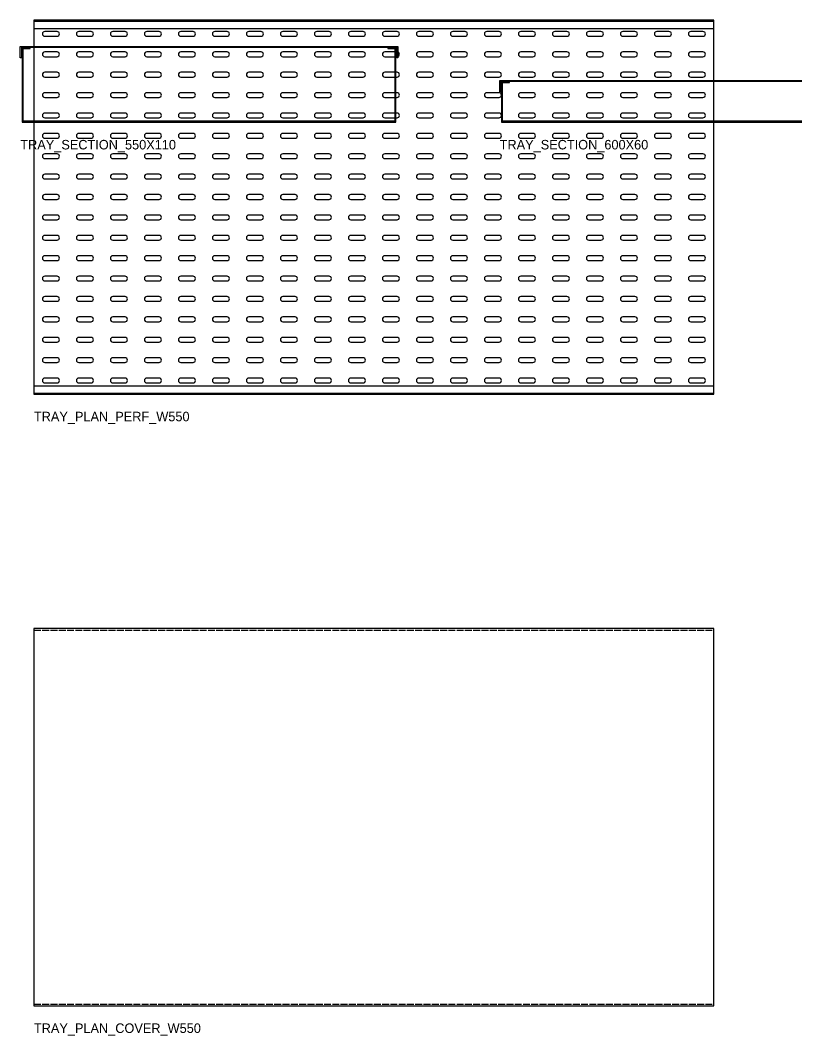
# Model space of a CAD drawing. Header units: millimetres. Extents: x 0 to 15450, y -7144 to 313.
# Drawn here: x 12630 to 13772, y -1344 to 150 of the extents above; entities that cross this region are included whole.
import ezdxf

# ---------------------------------------------------------------- set-up
doc = ezdxf.new("R2010")
doc.units = ezdxf.units.MM
doc.header["$LTSCALE"] = 8
doc.linetypes.add('DASHED', pattern=[1.524, 1.27, -0.254])
for name, color, linetype in [('TRAY', 7, 'Continuous'), ('TRAY-COVER', 5, 'Continuous'), ('TRAY-HIDDEN', 8, 'DASHED'), ('TRAY-SLOT', 8, 'Continuous')]:
    doc.layers.add(name, color=color, linetype=linetype)

# ---------------------------------------------------------------- blocks, each defined once
blk = doc.blocks.new('TCR_TRAY_SECTION_550X110')
at = {"layer": 'TRAY'}
blk.add_lwpolyline([(12, 110), (0, 110), (0, 0), (550, 0), (550, 110), (538, 110), (538, 108.5), (548.5, 108.5), (548.5, 1.5), (1.5, 1.5), (1.5, 108.5), (12, 108.5)], close=True, dxfattribs=at)
at = {"layer": 'TRAY-COVER'}
blk.add_lwpolyline([(-2.5, 95), (-2.5, 111.5), (552.5, 111.5), (552.5, 95), (551, 95), (551, 110), (-1, 110), (-1, 95)], close=True, dxfattribs=at)
blk = doc.blocks.new('TCR_TRAY_SECTION_600X60')
at = {"layer": 'TRAY'}
blk.add_lwpolyline([(12, 60), (0, 60), (0, 0), (600, 0), (600, 60), (588, 60), (588, 58.5), (598.5, 58.5), (598.5, 1.5), (1.5, 1.5), (1.5, 58.5), (12, 58.5)], close=True, dxfattribs=at)
at = {"layer": 'TRAY-COVER'}
blk.add_lwpolyline([(-2.5, 45), (-2.5, 61.5), (602.5, 61.5), (602.5, 45), (601, 45), (601, 60), (-1, 60), (-1, 45)], close=True, dxfattribs=at)
blk = doc.blocks.new('TCR_TRAY_PLAN_PERF_W550')
at = {"layer": 'TRAY'}
for p, q in [((0, 548.5), (1000, 548.5)), ((0, 538), (1000, 538)), ((0, 12), (1000, 12)), ((0, 1.5), (1000, 1.5))]:
    blk.add_line(p, q, dxfattribs=at)
blk.add_lwpolyline([(0, 0), (1000, 0), (1000, 550), (0, 550)], close=True, dxfattribs=at)
at = {"layer": 'TRAY-SLOT'}
for points in [[(16, 526.5), (34, 526.5, 1), (34, 533.5), (16, 533.5, 1)], [(66, 526.5), (84, 526.5, 1), (84, 533.5), (66, 533.5, 1)], [(116, 526.5), (134, 526.5, 1), (134, 533.5), (116, 533.5, 1)], [(166, 526.5), (184, 526.5, 1), (184, 533.5), (166, 533.5, 1)], [(216, 526.5), (234, 526.5, 1), (234, 533.5), (216, 533.5, 1)], [(266, 526.5), (284, 526.5, 1), (284, 533.5), (266, 533.5, 1)], [(316, 526.5), (334, 526.5, 1), (334, 533.5), (316, 533.5, 1)], [(366, 526.5), (384, 526.5, 1), (384, 533.5), (366, 533.5, 1)], [(416, 526.5), (434, 526.5, 1), (434, 533.5), (416, 533.5, 1)], [(466, 526.5), (484, 526.5, 1), (484, 533.5), (466, 533.5, 1)], [(516, 526.5), (534, 526.5, 1), (534, 533.5), (516, 533.5, 1)], [(566, 526.5), (584, 526.5, 1), (584, 533.5), (566, 533.5, 1)], [(616, 526.5), (634, 526.5, 1), (634, 533.5), (616, 533.5, 1)], [(666, 526.5), (684, 526.5, 1), (684, 533.5), (666, 533.5, 1)], [(716, 526.5), (734, 526.5, 1), (734, 533.5), (716, 533.5, 1)], [(766, 526.5), (784, 526.5, 1), (784, 533.5), (766, 533.5, 1)], [(816, 526.5), (834, 526.5, 1), (834, 533.5), (816, 533.5, 1)], [(866, 526.5), (884, 526.5, 1), (884, 533.5), (866, 533.5, 1)], [(916, 526.5), (934, 526.5, 1), (934, 533.5), (916, 533.5, 1)], [(966, 526.5), (984, 526.5, 1), (984, 533.5), (966, 533.5, 1)], [(16, 496.5), (34, 496.5, 1), (34, 503.5), (16, 503.5, 1)], [(66, 496.5), (84, 496.5, 1), (84, 503.5), (66, 503.5, 1)], [(116, 496.5), (134, 496.5, 1), (134, 503.5), (116, 503.5, 1)], [(166, 496.5), (184, 496.5, 1), (184, 503.5), (166, 503.5, 1)], [(216, 496.5), (234, 496.5, 1), (234, 503.5), (216, 503.5, 1)], [(266, 496.5), (284, 496.5, 1), (284, 503.5), (266, 503.5, 1)], [(316, 496.5), (334, 496.5, 1), (334, 503.5), (316, 503.5, 1)], [(366, 496.5), (384, 496.5, 1), (384, 503.5), (366, 503.5, 1)], [(416, 496.5), (434, 496.5, 1), (434, 503.5), (416, 503.5, 1)], [(466, 496.5), (484, 496.5, 1), (484, 503.5), (466, 503.5, 1)], [(516, 496.5), (534, 496.5, 1), (534, 503.5), (516, 503.5, 1)], [(566, 496.5), (584, 496.5, 1), (584, 503.5), (566, 503.5, 1)], [(616, 496.5), (634, 496.5, 1), (634, 503.5), (616, 503.5, 1)], [(666, 496.5), (684, 496.5, 1), (684, 503.5), (666, 503.5, 1)], [(716, 496.5), (734, 496.5, 1), (734, 503.5), (716, 503.5, 1)], [(766, 496.5), (784, 496.5, 1), (784, 503.5), (766, 503.5, 1)], [(816, 496.5), (834, 496.5, 1), (834, 503.5), (816, 503.5, 1)], [(866, 496.5), (884, 496.5, 1), (884, 503.5), (866, 503.5, 1)], [(916, 496.5), (934, 496.5, 1), (934, 503.5), (916, 503.5, 1)], [(966, 496.5), (984, 496.5, 1), (984, 503.5), (966, 503.5, 1)], [(16, 466.5), (34, 466.5, 1), (34, 473.5), (16, 473.5, 1)], [(66, 466.5), (84, 466.5, 1), (84, 473.5), (66, 473.5, 1)], [(116, 466.5), (134, 466.5, 1), (134, 473.5), (116, 473.5, 1)], [(166, 466.5), (184, 466.5, 1), (184, 473.5), (166, 473.5, 1)], [(216, 466.5), (234, 466.5, 1), (234, 473.5), (216, 473.5, 1)], [(266, 466.5), (284, 466.5, 1), (284, 473.5), (266, 473.5, 1)], [(316, 466.5), (334, 466.5, 1), (334, 473.5), (316, 473.5, 1)], [(366, 466.5), (384, 466.5, 1), (384, 473.5), (366, 473.5, 1)], [(416, 466.5), (434, 466.5, 1), (434, 473.5), (416, 473.5, 1)], [(466, 466.5), (484, 466.5, 1), (484, 473.5), (466, 473.5, 1)], [(516, 466.5), (534, 466.5, 1), (534, 473.5), (516, 473.5, 1)], [(566, 466.5), (584, 466.5, 1), (584, 473.5), (566, 473.5, 1)], [(616, 466.5), (634, 466.5, 1), (634, 473.5), (616, 473.5, 1)], [(666, 466.5), (684, 466.5, 1), (684, 473.5), (666, 473.5, 1)], [(716, 466.5), (734, 466.5, 1), (734, 473.5), (716, 473.5, 1)], [(766, 466.5), (784, 466.5, 1), (784, 473.5), (766, 473.5, 1)], [(816, 466.5), (834, 466.5, 1), (834, 473.5), (816, 473.5, 1)], [(866, 466.5), (884, 466.5, 1), (884, 473.5), (866, 473.5, 1)], [(916, 466.5), (934, 466.5, 1), (934, 473.5), (916, 473.5, 1)], [(966, 466.5), (984, 466.5, 1), (984, 473.5), (966, 473.5, 1)], [(16, 436.5), (34, 436.5, 1), (34, 443.5), (16, 443.5, 1)], [(66, 436.5), (84, 436.5, 1), (84, 443.5), (66, 443.5, 1)], [(116, 436.5), (134, 436.5, 1), (134, 443.5), (116, 443.5, 1)], [(166, 436.5), (184, 436.5, 1), (184, 443.5), (166, 443.5, 1)], [(216, 436.5), (234, 436.5, 1), (234, 443.5), (216, 443.5, 1)], [(266, 436.5), (284, 436.5, 1), (284, 443.5), (266, 443.5, 1)], [(316, 436.5), (334, 436.5, 1), (334, 443.5), (316, 443.5, 1)], [(366, 436.5), (384, 436.5, 1), (384, 443.5), (366, 443.5, 1)], [(416, 436.5), (434, 436.5, 1), (434, 443.5), (416, 443.5, 1)], [(466, 436.5), (484, 436.5, 1), (484, 443.5), (466, 443.5, 1)], [(516, 436.5), (534, 436.5, 1), (534, 443.5), (516, 443.5, 1)], [(566, 436.5), (584, 436.5, 1), (584, 443.5), (566, 443.5, 1)], [(616, 436.5), (634, 436.5, 1), (634, 443.5), (616, 443.5, 1)], [(666, 436.5), (684, 436.5, 1), (684, 443.5), (666, 443.5, 1)], [(716, 436.5), (734, 436.5, 1), (734, 443.5), (716, 443.5, 1)], [(766, 436.5), (784, 436.5, 1), (784, 443.5), (766, 443.5, 1)], [(816, 436.5), (834, 436.5, 1), (834, 443.5), (816, 443.5, 1)], [(866, 436.5), (884, 436.5, 1), (884, 443.5), (866, 443.5, 1)], [(916, 436.5), (934, 436.5, 1), (934, 443.5), (916, 443.5, 1)], [(966, 436.5), (984, 436.5, 1), (984, 443.5), (966, 443.5, 1)], [(16, 406.5), (34, 406.5, 1), (34, 413.5), (16, 413.5, 1)], [(66, 406.5), (84, 406.5, 1), (84, 413.5), (66, 413.5, 1)], [(116, 406.5), (134, 406.5, 1), (134, 413.5), (116, 413.5, 1)], [(166, 406.5), (184, 406.5, 1), (184, 413.5), (166, 413.5, 1)], [(216, 406.5), (234, 406.5, 1), (234, 413.5), (216, 413.5, 1)], [(266, 406.5), (284, 406.5, 1), (284, 413.5), (266, 413.5, 1)], [(316, 406.5), (334, 406.5, 1), (334, 413.5), (316, 413.5, 1)], [(366, 406.5), (384, 406.5, 1), (384, 413.5), (366, 413.5, 1)], [(416, 406.5), (434, 406.5, 1), (434, 413.5), (416, 413.5, 1)], [(466, 406.5), (484, 406.5, 1), (484, 413.5), (466, 413.5, 1)], [(516, 406.5), (534, 406.5, 1), (534, 413.5), (516, 413.5, 1)], [(566, 406.5), (584, 406.5, 1), (584, 413.5), (566, 413.5, 1)], [(616, 406.5), (634, 406.5, 1), (634, 413.5), (616, 413.5, 1)], [(666, 406.5), (684, 406.5, 1), (684, 413.5), (666, 413.5, 1)], [(716, 406.5), (734, 406.5, 1), (734, 413.5), (716, 413.5, 1)], [(766, 406.5), (784, 406.5, 1), (784, 413.5), (766, 413.5, 1)], [(816, 406.5), (834, 406.5, 1), (834, 413.5), (816, 413.5, 1)], [(866, 406.5), (884, 406.5, 1), (884, 413.5), (866, 413.5, 1)], [(916, 406.5), (934, 406.5, 1), (934, 413.5), (916, 413.5, 1)], [(966, 406.5), (984, 406.5, 1), (984, 413.5), (966, 413.5, 1)], [(16, 376.5), (34, 376.5, 1), (34, 383.5), (16, 383.5, 1)], [(66, 376.5), (84, 376.5, 1), (84, 383.5), (66, 383.5, 1)], [(116, 376.5), (134, 376.5, 1), (134, 383.5), (116, 383.5, 1)], [(166, 376.5), (184, 376.5, 1), (184, 383.5), (166, 383.5, 1)], [(216, 376.5), (234, 376.5, 1), (234, 383.5), (216, 383.5, 1)], [(266, 376.5), (284, 376.5, 1), (284, 383.5), (266, 383.5, 1)], [(316, 376.5), (334, 376.5, 1), (334, 383.5), (316, 383.5, 1)], [(366, 376.5), (384, 376.5, 1), (384, 383.5), (366, 383.5, 1)], [(416, 376.5), (434, 376.5, 1), (434, 383.5), (416, 383.5, 1)], [(466, 376.5), (484, 376.5, 1), (484, 383.5), (466, 383.5, 1)], [(516, 376.5), (534, 376.5, 1), (534, 383.5), (516, 383.5, 1)], [(566, 376.5), (584, 376.5, 1), (584, 383.5), (566, 383.5, 1)], [(616, 376.5), (634, 376.5, 1), (634, 383.5), (616, 383.5, 1)], [(666, 376.5), (684, 376.5, 1), (684, 383.5), (666, 383.5, 1)], [(716, 376.5), (734, 376.5, 1), (734, 383.5), (716, 383.5, 1)], [(766, 376.5), (784, 376.5, 1), (784, 383.5), (766, 383.5, 1)], [(816, 376.5), (834, 376.5, 1), (834, 383.5), (816, 383.5, 1)], [(866, 376.5), (884, 376.5, 1), (884, 383.5), (866, 383.5, 1)], [(916, 376.5), (934, 376.5, 1), (934, 383.5), (916, 383.5, 1)], [(966, 376.5), (984, 376.5, 1), (984, 383.5), (966, 383.5, 1)], [(16, 346.5), (34, 346.5, 1), (34, 353.5), (16, 353.5, 1)], [(66, 346.5), (84, 346.5, 1), (84, 353.5), (66, 353.5, 1)], [(116, 346.5), (134, 346.5, 1), (134, 353.5), (116, 353.5, 1)], [(166, 346.5), (184, 346.5, 1), (184, 353.5), (166, 353.5, 1)], [(216, 346.5), (234, 346.5, 1), (234, 353.5), (216, 353.5, 1)], [(266, 346.5), (284, 346.5, 1), (284, 353.5), (266, 353.5, 1)], [(316, 346.5), (334, 346.5, 1), (334, 353.5), (316, 353.5, 1)], [(366, 346.5), (384, 346.5, 1), (384, 353.5), (366, 353.5, 1)], [(416, 346.5), (434, 346.5, 1), (434, 353.5), (416, 353.5, 1)], [(466, 346.5), (484, 346.5, 1), (484, 353.5), (466, 353.5, 1)], [(516, 346.5), (534, 346.5, 1), (534, 353.5), (516, 353.5, 1)], [(566, 346.5), (584, 346.5, 1), (584, 353.5), (566, 353.5, 1)], [(616, 346.5), (634, 346.5, 1), (634, 353.5), (616, 353.5, 1)], [(666, 346.5), (684, 346.5, 1), (684, 353.5), (666, 353.5, 1)], [(716, 346.5), (734, 346.5, 1), (734, 353.5), (716, 353.5, 1)], [(766, 346.5), (784, 346.5, 1), (784, 353.5), (766, 353.5, 1)], [(816, 346.5), (834, 346.5, 1), (834, 353.5), (816, 353.5, 1)], [(866, 346.5), (884, 346.5, 1), (884, 353.5), (866, 353.5, 1)], [(916, 346.5), (934, 346.5, 1), (934, 353.5), (916, 353.5, 1)], [(966, 346.5), (984, 346.5, 1), (984, 353.5), (966, 353.5, 1)], [(16, 316.5), (34, 316.5, 1), (34, 323.5), (16, 323.5, 1)], [(66, 316.5), (84, 316.5, 1), (84, 323.5), (66, 323.5, 1)], [(116, 316.5), (134, 316.5, 1), (134, 323.5), (116, 323.5, 1)], [(166, 316.5), (184, 316.5, 1), (184, 323.5), (166, 323.5, 1)], [(216, 316.5), (234, 316.5, 1), (234, 323.5), (216, 323.5, 1)], [(266, 316.5), (284, 316.5, 1), (284, 323.5), (266, 323.5, 1)], [(316, 316.5), (334, 316.5, 1), (334, 323.5), (316, 323.5, 1)], [(366, 316.5), (384, 316.5, 1), (384, 323.5), (366, 323.5, 1)], [(416, 316.5), (434, 316.5, 1), (434, 323.5), (416, 323.5, 1)], [(466, 316.5), (484, 316.5, 1), (484, 323.5), (466, 323.5, 1)], [(516, 316.5), (534, 316.5, 1), (534, 323.5), (516, 323.5, 1)], [(566, 316.5), (584, 316.5, 1), (584, 323.5), (566, 323.5, 1)], [(616, 316.5), (634, 316.5, 1), (634, 323.5), (616, 323.5, 1)], [(666, 316.5), (684, 316.5, 1), (684, 323.5), (666, 323.5, 1)], [(716, 316.5), (734, 316.5, 1), (734, 323.5), (716, 323.5, 1)], [(766, 316.5), (784, 316.5, 1), (784, 323.5), (766, 323.5, 1)], [(816, 316.5), (834, 316.5, 1), (834, 323.5), (816, 323.5, 1)], [(866, 316.5), (884, 316.5, 1), (884, 323.5), (866, 323.5, 1)], [(916, 316.5), (934, 316.5, 1), (934, 323.5), (916, 323.5, 1)], [(966, 316.5), (984, 316.5, 1), (984, 323.5), (966, 323.5, 1)], [(16, 286.5), (34, 286.5, 1), (34, 293.5), (16, 293.5, 1)], [(66, 286.5), (84, 286.5, 1), (84, 293.5), (66, 293.5, 1)], [(116, 286.5), (134, 286.5, 1), (134, 293.5), (116, 293.5, 1)], [(166, 286.5), (184, 286.5, 1), (184, 293.5), (166, 293.5, 1)], [(216, 286.5), (234, 286.5, 1), (234, 293.5), (216, 293.5, 1)], [(266, 286.5), (284, 286.5, 1), (284, 293.5), (266, 293.5, 1)], [(316, 286.5), (334, 286.5, 1), (334, 293.5), (316, 293.5, 1)], [(366, 286.5), (384, 286.5, 1), (384, 293.5), (366, 293.5, 1)], [(416, 286.5), (434, 286.5, 1), (434, 293.5), (416, 293.5, 1)], [(466, 286.5), (484, 286.5, 1), (484, 293.5), (466, 293.5, 1)], [(516, 286.5), (534, 286.5, 1), (534, 293.5), (516, 293.5, 1)], [(566, 286.5), (584, 286.5, 1), (584, 293.5), (566, 293.5, 1)], [(616, 286.5), (634, 286.5, 1), (634, 293.5), (616, 293.5, 1)], [(666, 286.5), (684, 286.5, 1), (684, 293.5), (666, 293.5, 1)], [(716, 286.5), (734, 286.5, 1), (734, 293.5), (716, 293.5, 1)], [(766, 286.5), (784, 286.5, 1), (784, 293.5), (766, 293.5, 1)], [(816, 286.5), (834, 286.5, 1), (834, 293.5), (816, 293.5, 1)], [(866, 286.5), (884, 286.5, 1), (884, 293.5), (866, 293.5, 1)], [(916, 286.5), (934, 286.5, 1), (934, 293.5), (916, 293.5, 1)], [(966, 286.5), (984, 286.5, 1), (984, 293.5), (966, 293.5, 1)], [(16, 256.5), (34, 256.5, 1), (34, 263.5), (16, 263.5, 1)], [(66, 256.5), (84, 256.5, 1), (84, 263.5), (66, 263.5, 1)], [(116, 256.5), (134, 256.5, 1), (134, 263.5), (116, 263.5, 1)], [(166, 256.5), (184, 256.5, 1), (184, 263.5), (166, 263.5, 1)], [(216, 256.5), (234, 256.5, 1), (234, 263.5), (216, 263.5, 1)], [(266, 256.5), (284, 256.5, 1), (284, 263.5), (266, 263.5, 1)], [(316, 256.5), (334, 256.5, 1), (334, 263.5), (316, 263.5, 1)], [(366, 256.5), (384, 256.5, 1), (384, 263.5), (366, 263.5, 1)], [(416, 256.5), (434, 256.5, 1), (434, 263.5), (416, 263.5, 1)], [(466, 256.5), (484, 256.5, 1), (484, 263.5), (466, 263.5, 1)], [(516, 256.5), (534, 256.5, 1), (534, 263.5), (516, 263.5, 1)], [(566, 256.5), (584, 256.5, 1), (584, 263.5), (566, 263.5, 1)], [(616, 256.5), (634, 256.5, 1), (634, 263.5), (616, 263.5, 1)], [(666, 256.5), (684, 256.5, 1), (684, 263.5), (666, 263.5, 1)], [(716, 256.5), (734, 256.5, 1), (734, 263.5), (716, 263.5, 1)], [(766, 256.5), (784, 256.5, 1), (784, 263.5), (766, 263.5, 1)], [(816, 256.5), (834, 256.5, 1), (834, 263.5), (816, 263.5, 1)], [(866, 256.5), (884, 256.5, 1), (884, 263.5), (866, 263.5, 1)], [(916, 256.5), (934, 256.5, 1), (934, 263.5), (916, 263.5, 1)], [(966, 256.5), (984, 256.5, 1), (984, 263.5), (966, 263.5, 1)], [(16, 226.5), (34, 226.5, 1), (34, 233.5), (16, 233.5, 1)], [(66, 226.5), (84, 226.5, 1), (84, 233.5), (66, 233.5, 1)], [(116, 226.5), (134, 226.5, 1), (134, 233.5), (116, 233.5, 1)], [(166, 226.5), (184, 226.5, 1), (184, 233.5), (166, 233.5, 1)], [(216, 226.5), (234, 226.5, 1), (234, 233.5), (216, 233.5, 1)], [(266, 226.5), (284, 226.5, 1), (284, 233.5), (266, 233.5, 1)], [(316, 226.5), (334, 226.5, 1), (334, 233.5), (316, 233.5, 1)], [(366, 226.5), (384, 226.5, 1), (384, 233.5), (366, 233.5, 1)], [(416, 226.5), (434, 226.5, 1), (434, 233.5), (416, 233.5, 1)], [(466, 226.5), (484, 226.5, 1), (484, 233.5), (466, 233.5, 1)], [(516, 226.5), (534, 226.5, 1), (534, 233.5), (516, 233.5, 1)], [(566, 226.5), (584, 226.5, 1), (584, 233.5), (566, 233.5, 1)], [(616, 226.5), (634, 226.5, 1), (634, 233.5), (616, 233.5, 1)], [(666, 226.5), (684, 226.5, 1), (684, 233.5), (666, 233.5, 1)], [(716, 226.5), (734, 226.5, 1), (734, 233.5), (716, 233.5, 1)], [(766, 226.5), (784, 226.5, 1), (784, 233.5), (766, 233.5, 1)], [(816, 226.5), (834, 226.5, 1), (834, 233.5), (816, 233.5, 1)], [(866, 226.5), (884, 226.5, 1), (884, 233.5), (866, 233.5, 1)], [(916, 226.5), (934, 226.5, 1), (934, 233.5), (916, 233.5, 1)], [(966, 226.5), (984, 226.5, 1), (984, 233.5), (966, 233.5, 1)], [(16, 196.5), (34, 196.5, 1), (34, 203.5), (16, 203.5, 1)], [(66, 196.5), (84, 196.5, 1), (84, 203.5), (66, 203.5, 1)], [(116, 196.5), (134, 196.5, 1), (134, 203.5), (116, 203.5, 1)], [(166, 196.5), (184, 196.5, 1), (184, 203.5), (166, 203.5, 1)], [(216, 196.5), (234, 196.5, 1), (234, 203.5), (216, 203.5, 1)], [(266, 196.5), (284, 196.5, 1), (284, 203.5), (266, 203.5, 1)], [(316, 196.5), (334, 196.5, 1), (334, 203.5), (316, 203.5, 1)], [(366, 196.5), (384, 196.5, 1), (384, 203.5), (366, 203.5, 1)], [(416, 196.5), (434, 196.5, 1), (434, 203.5), (416, 203.5, 1)], [(466, 196.5), (484, 196.5, 1), (484, 203.5), (466, 203.5, 1)], [(516, 196.5), (534, 196.5, 1), (534, 203.5), (516, 203.5, 1)], [(566, 196.5), (584, 196.5, 1), (584, 203.5), (566, 203.5, 1)], [(616, 196.5), (634, 196.5, 1), (634, 203.5), (616, 203.5, 1)], [(666, 196.5), (684, 196.5, 1), (684, 203.5), (666, 203.5, 1)], [(716, 196.5), (734, 196.5, 1), (734, 203.5), (716, 203.5, 1)], [(766, 196.5), (784, 196.5, 1), (784, 203.5), (766, 203.5, 1)], [(816, 196.5), (834, 196.5, 1), (834, 203.5), (816, 203.5, 1)], [(866, 196.5), (884, 196.5, 1), (884, 203.5), (866, 203.5, 1)], [(916, 196.5), (934, 196.5, 1), (934, 203.5), (916, 203.5, 1)], [(966, 196.5), (984, 196.5, 1), (984, 203.5), (966, 203.5, 1)], [(16, 166.5), (34, 166.5, 1), (34, 173.5), (16, 173.5, 1)], [(66, 166.5), (84, 166.5, 1), (84, 173.5), (66, 173.5, 1)], [(116, 166.5), (134, 166.5, 1), (134, 173.5), (116, 173.5, 1)], [(166, 166.5), (184, 166.5, 1), (184, 173.5), (166, 173.5, 1)], [(216, 166.5), (234, 166.5, 1), (234, 173.5), (216, 173.5, 1)], [(266, 166.5), (284, 166.5, 1), (284, 173.5), (266, 173.5, 1)], [(316, 166.5), (334, 166.5, 1), (334, 173.5), (316, 173.5, 1)], [(366, 166.5), (384, 166.5, 1), (384, 173.5), (366, 173.5, 1)], [(416, 166.5), (434, 166.5, 1), (434, 173.5), (416, 173.5, 1)], [(466, 166.5), (484, 166.5, 1), (484, 173.5), (466, 173.5, 1)], [(516, 166.5), (534, 166.5, 1), (534, 173.5), (516, 173.5, 1)], [(566, 166.5), (584, 166.5, 1), (584, 173.5), (566, 173.5, 1)], [(616, 166.5), (634, 166.5, 1), (634, 173.5), (616, 173.5, 1)], [(666, 166.5), (684, 166.5, 1), (684, 173.5), (666, 173.5, 1)], [(716, 166.5), (734, 166.5, 1), (734, 173.5), (716, 173.5, 1)], [(766, 166.5), (784, 166.5, 1), (784, 173.5), (766, 173.5, 1)], [(816, 166.5), (834, 166.5, 1), (834, 173.5), (816, 173.5, 1)], [(866, 166.5), (884, 166.5, 1), (884, 173.5), (866, 173.5, 1)], [(916, 166.5), (934, 166.5, 1), (934, 173.5), (916, 173.5, 1)], [(966, 166.5), (984, 166.5, 1), (984, 173.5), (966, 173.5, 1)], [(16, 136.5), (34, 136.5, 1), (34, 143.5), (16, 143.5, 1)], [(66, 136.5), (84, 136.5, 1), (84, 143.5), (66, 143.5, 1)], [(116, 136.5), (134, 136.5, 1), (134, 143.5), (116, 143.5, 1)], [(166, 136.5), (184, 136.5, 1), (184, 143.5), (166, 143.5, 1)], [(216, 136.5), (234, 136.5, 1), (234, 143.5), (216, 143.5, 1)], [(266, 136.5), (284, 136.5, 1), (284, 143.5), (266, 143.5, 1)], [(316, 136.5), (334, 136.5, 1), (334, 143.5), (316, 143.5, 1)], [(366, 136.5), (384, 136.5, 1), (384, 143.5), (366, 143.5, 1)], [(416, 136.5), (434, 136.5, 1), (434, 143.5), (416, 143.5, 1)], [(466, 136.5), (484, 136.5, 1), (484, 143.5), (466, 143.5, 1)], [(516, 136.5), (534, 136.5, 1), (534, 143.5), (516, 143.5, 1)], [(566, 136.5), (584, 136.5, 1), (584, 143.5), (566, 143.5, 1)], [(616, 136.5), (634, 136.5, 1), (634, 143.5), (616, 143.5, 1)], [(666, 136.5), (684, 136.5, 1), (684, 143.5), (666, 143.5, 1)], [(716, 136.5), (734, 136.5, 1), (734, 143.5), (716, 143.5, 1)], [(766, 136.5), (784, 136.5, 1), (784, 143.5), (766, 143.5, 1)], [(816, 136.5), (834, 136.5, 1), (834, 143.5), (816, 143.5, 1)], [(866, 136.5), (884, 136.5, 1), (884, 143.5), (866, 143.5, 1)], [(916, 136.5), (934, 136.5, 1), (934, 143.5), (916, 143.5, 1)], [(966, 136.5), (984, 136.5, 1), (984, 143.5), (966, 143.5, 1)], [(16, 106.5), (34, 106.5, 1), (34, 113.5), (16, 113.5, 1)], [(66, 106.5), (84, 106.5, 1), (84, 113.5), (66, 113.5, 1)], [(116, 106.5), (134, 106.5, 1), (134, 113.5), (116, 113.5, 1)], [(166, 106.5), (184, 106.5, 1), (184, 113.5), (166, 113.5, 1)], [(216, 106.5), (234, 106.5, 1), (234, 113.5), (216, 113.5, 1)], [(266, 106.5), (284, 106.5, 1), (284, 113.5), (266, 113.5, 1)], [(316, 106.5), (334, 106.5, 1), (334, 113.5), (316, 113.5, 1)], [(366, 106.5), (384, 106.5, 1), (384, 113.5), (366, 113.5, 1)], [(416, 106.5), (434, 106.5, 1), (434, 113.5), (416, 113.5, 1)], [(466, 106.5), (484, 106.5, 1), (484, 113.5), (466, 113.5, 1)], [(516, 106.5), (534, 106.5, 1), (534, 113.5), (516, 113.5, 1)], [(566, 106.5), (584, 106.5, 1), (584, 113.5), (566, 113.5, 1)], [(616, 106.5), (634, 106.5, 1), (634, 113.5), (616, 113.5, 1)], [(666, 106.5), (684, 106.5, 1), (684, 113.5), (666, 113.5, 1)], [(716, 106.5), (734, 106.5, 1), (734, 113.5), (716, 113.5, 1)], [(766, 106.5), (784, 106.5, 1), (784, 113.5), (766, 113.5, 1)], [(816, 106.5), (834, 106.5, 1), (834, 113.5), (816, 113.5, 1)], [(866, 106.5), (884, 106.5, 1), (884, 113.5), (866, 113.5, 1)], [(916, 106.5), (934, 106.5, 1), (934, 113.5), (916, 113.5, 1)], [(966, 106.5), (984, 106.5, 1), (984, 113.5), (966, 113.5, 1)], [(16, 76.5), (34, 76.5, 1), (34, 83.5), (16, 83.5, 1)], [(66, 76.5), (84, 76.5, 1), (84, 83.5), (66, 83.5, 1)], [(116, 76.5), (134, 76.5, 1), (134, 83.5), (116, 83.5, 1)], [(166, 76.5), (184, 76.5, 1), (184, 83.5), (166, 83.5, 1)], [(216, 76.5), (234, 76.5, 1), (234, 83.5), (216, 83.5, 1)], [(266, 76.5), (284, 76.5, 1), (284, 83.5), (266, 83.5, 1)], [(316, 76.5), (334, 76.5, 1), (334, 83.5), (316, 83.5, 1)], [(366, 76.5), (384, 76.5, 1), (384, 83.5), (366, 83.5, 1)], [(416, 76.5), (434, 76.5, 1), (434, 83.5), (416, 83.5, 1)], [(466, 76.5), (484, 76.5, 1), (484, 83.5), (466, 83.5, 1)], [(516, 76.5), (534, 76.5, 1), (534, 83.5), (516, 83.5, 1)], [(566, 76.5), (584, 76.5, 1), (584, 83.5), (566, 83.5, 1)], [(616, 76.5), (634, 76.5, 1), (634, 83.5), (616, 83.5, 1)], [(666, 76.5), (684, 76.5, 1), (684, 83.5), (666, 83.5, 1)], [(716, 76.5), (734, 76.5, 1), (734, 83.5), (716, 83.5, 1)], [(766, 76.5), (784, 76.5, 1), (784, 83.5), (766, 83.5, 1)], [(816, 76.5), (834, 76.5, 1), (834, 83.5), (816, 83.5, 1)], [(866, 76.5), (884, 76.5, 1), (884, 83.5), (866, 83.5, 1)], [(916, 76.5), (934, 76.5, 1), (934, 83.5), (916, 83.5, 1)], [(966, 76.5), (984, 76.5, 1), (984, 83.5), (966, 83.5, 1)], [(16, 46.5), (34, 46.5, 1), (34, 53.5), (16, 53.5, 1)], [(66, 46.5), (84, 46.5, 1), (84, 53.5), (66, 53.5, 1)], [(116, 46.5), (134, 46.5, 1), (134, 53.5), (116, 53.5, 1)], [(166, 46.5), (184, 46.5, 1), (184, 53.5), (166, 53.5, 1)], [(216, 46.5), (234, 46.5, 1), (234, 53.5), (216, 53.5, 1)], [(266, 46.5), (284, 46.5, 1), (284, 53.5), (266, 53.5, 1)], [(316, 46.5), (334, 46.5, 1), (334, 53.5), (316, 53.5, 1)], [(366, 46.5), (384, 46.5, 1), (384, 53.5), (366, 53.5, 1)], [(416, 46.5), (434, 46.5, 1), (434, 53.5), (416, 53.5, 1)], [(466, 46.5), (484, 46.5, 1), (484, 53.5), (466, 53.5, 1)], [(516, 46.5), (534, 46.5, 1), (534, 53.5), (516, 53.5, 1)], [(566, 46.5), (584, 46.5, 1), (584, 53.5), (566, 53.5, 1)], [(616, 46.5), (634, 46.5, 1), (634, 53.5), (616, 53.5, 1)], [(666, 46.5), (684, 46.5, 1), (684, 53.5), (666, 53.5, 1)], [(716, 46.5), (734, 46.5, 1), (734, 53.5), (716, 53.5, 1)], [(766, 46.5), (784, 46.5, 1), (784, 53.5), (766, 53.5, 1)], [(816, 46.5), (834, 46.5, 1), (834, 53.5), (816, 53.5, 1)], [(866, 46.5), (884, 46.5, 1), (884, 53.5), (866, 53.5, 1)], [(916, 46.5), (934, 46.5, 1), (934, 53.5), (916, 53.5, 1)], [(966, 46.5), (984, 46.5, 1), (984, 53.5), (966, 53.5, 1)], [(16, 16.5), (34, 16.5, 1), (34, 23.5), (16, 23.5, 1)], [(66, 16.5), (84, 16.5, 1), (84, 23.5), (66, 23.5, 1)], [(116, 16.5), (134, 16.5, 1), (134, 23.5), (116, 23.5, 1)], [(166, 16.5), (184, 16.5, 1), (184, 23.5), (166, 23.5, 1)], [(216, 16.5), (234, 16.5, 1), (234, 23.5), (216, 23.5, 1)], [(266, 16.5), (284, 16.5, 1), (284, 23.5), (266, 23.5, 1)], [(316, 16.5), (334, 16.5, 1), (334, 23.5), (316, 23.5, 1)], [(366, 16.5), (384, 16.5, 1), (384, 23.5), (366, 23.5, 1)], [(416, 16.5), (434, 16.5, 1), (434, 23.5), (416, 23.5, 1)], [(466, 16.5), (484, 16.5, 1), (484, 23.5), (466, 23.5, 1)], [(516, 16.5), (534, 16.5, 1), (534, 23.5), (516, 23.5, 1)], [(566, 16.5), (584, 16.5, 1), (584, 23.5), (566, 23.5, 1)], [(616, 16.5), (634, 16.5, 1), (634, 23.5), (616, 23.5, 1)], [(666, 16.5), (684, 16.5, 1), (684, 23.5), (666, 23.5, 1)], [(716, 16.5), (734, 16.5, 1), (734, 23.5), (716, 23.5, 1)], [(766, 16.5), (784, 16.5, 1), (784, 23.5), (766, 23.5, 1)], [(816, 16.5), (834, 16.5, 1), (834, 23.5), (816, 23.5, 1)], [(866, 16.5), (884, 16.5, 1), (884, 23.5), (866, 23.5, 1)], [(916, 16.5), (934, 16.5, 1), (934, 23.5), (916, 23.5, 1)], [(966, 16.5), (984, 16.5, 1), (984, 23.5), (966, 23.5, 1)]]:
    blk.add_lwpolyline(points, format="xyb", close=True, dxfattribs=at)
blk = doc.blocks.new('TCR_TRAY_PLAN_COVER_W550')
at = {"layer": 'TRAY-COVER'}
blk.add_lwpolyline([(0, -2.5), (1000, -2.5), (1000, 552.5), (0, 552.5)], close=True, dxfattribs=at)
at = {"layer": 'TRAY-HIDDEN'}
for p, q in [((0, 550), (1000, 550)), ((0, 0), (1000, 0))]:
    blk.add_line(p, q, dxfattribs=at)

msp = doc.modelspace()

# ---------------------------------------------------------------- block references
for name, p in [('TCR_TRAY_PLAN_PERF_W550', (12650, -400)), ('TCR_TRAY_SECTION_550X110', (12632.5, 0)), ('TCR_TRAY_SECTION_600X60', (13337.5, 0)), ('TCR_TRAY_PLAN_COVER_W550', (12650, -1297.5))]:
    msp.add_blockref(name, p)

# ---------------------------------------------------------------- texts
for s, p in [('TRAY_SECTION_550X110', (12630, -40)), ('TRAY_SECTION_600X60', (13335, -40)), ('TRAY_PLAN_PERF_W550', (12650, -440)), ('TRAY_PLAN_COVER_W550', (12650, -1340))]:
    msp.add_text(s, height=14).set_placement(p)

doc.saveas('drawing.dxf')
